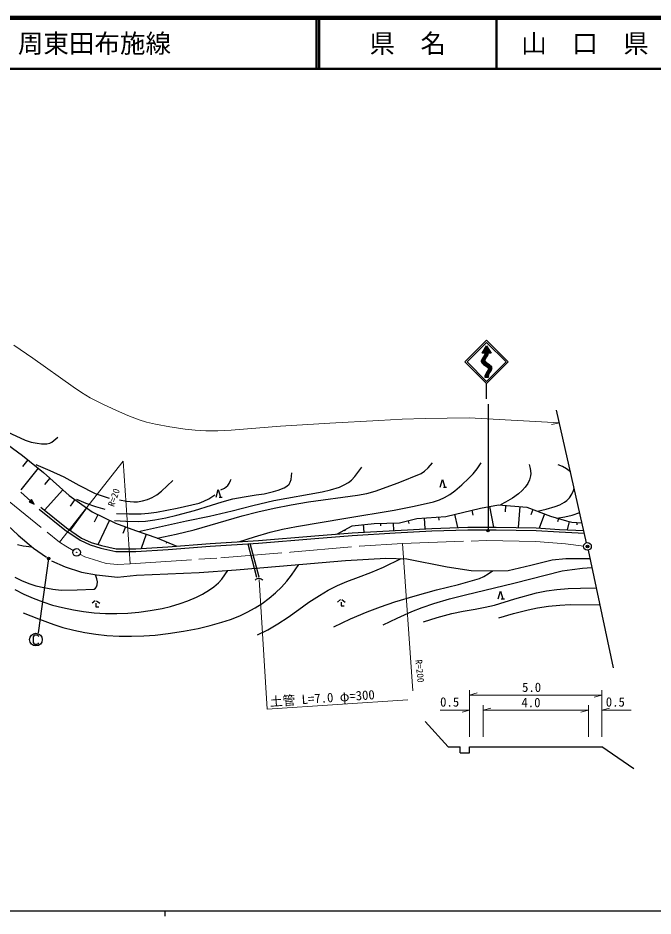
# Model space of a CAD drawing. Units: millimetres, scale not verified. Extents: x 40000 to 680000, y 20000 to 380000.
# Drawn here: x 239244 to 363711, y 204000 to 380000 of the extents above; entities that cross this region are included whole.
import ezdxf
from ezdxf.enums import TextEntityAlignment as Align

# ---------------------------------------------------------------- set-up
doc = ezdxf.new("R2010")
doc.units = ezdxf.units.MM
doc.header["$LTSCALE"] = 1000
doc.header["$PDMODE"] = 32
doc.header["$PDSIZE"] = 500
doc.linetypes.add('CHAIN', pattern=[18.5, 12, -1.5, 3.5, -1.5])
for name, color, linetype, lineweight in [('M-BGD', 7, 'Continuous', 25), ('M-BGD-EXST', 7, 'Continuous', 25), ('M-BMK', 2, 'CHAIN', 13), ('M-BMK-OTRS', 5, 'Continuous', 25), ('M-BMK-SRVR', 3, 'Continuous', 25), ('M-STR-HTXT', 7, 'Continuous', 13), ('M-STR-STRC', 7, 'Continuous', 25), ('M-TTL', 2, 'Continuous', 140), ('M-TTL-BAND', 7, 'Continuous', 25), ('M-TTL-LINE', 7, 'Continuous', 50)]:
    doc.layers.add(name, color=color, linetype=linetype, lineweight=lineweight)
doc.layers.add('M-OTRS', color=6, linetype='Continuous')
doc.layers.add('M-TTL-TXT', color=7, linetype='Continuous')
doc.styles.add('ＭＳ ゴシック', font='')
doc.styles.get('ＭＳ ゴシック').set_extended_font_data('MS Gothic')

msp = doc.modelspace()

# ---------------------------------------------------------------- linework, layer by layer
at = {"layer": 'M-BGD'}
for p, q in [((235118, 297878), (240124, 294228)), ((240124, 294228), (244246, 290939)), ((241154, 293405), (240135, 292127)), ((243216, 291761), (239829, 287515)), ((244246, 290939), (249302, 286424)), ((245510, 289810), (244420, 288589)), ((322013, 288052), (322463, 289552)), ((322463, 289552), (322913, 288052)), ((239804, 287091), (242412, 284713)), ((248038, 287553), (244458, 283545)), ((278061, 286067), (278511, 287567)), ((278511, 287567), (278961, 286067)), ((322613, 288052), (323213, 288052)), ((241888, 285623), (241457, 285151)), ((241457, 285151), (242412, 284713)), ((241877, 285552), (241527, 285168)), ((241527, 285168), (242323, 284794)), ((241867, 285481), (241597, 285185)), ((241597, 285185), (242234, 284875)), ((241856, 285410), (241667, 285203)), ((241667, 285203), (242146, 284956)), ((241845, 285338), (241737, 285220)), ((241737, 285220), (242057, 285037)), ((241834, 285267), (241807, 285237)), ((241807, 285237), (241939, 285144)), ((241939, 285144), (241834, 285267)), ((242057, 285037), (241845, 285338)), ((242146, 284956), (241856, 285410)), ((242234, 284875), (241867, 285481)), ((242323, 284794), (241877, 285552)), ((242412, 284713), (241888, 285623)), ((249302, 286424), (253780, 283209)), ((250421, 285620), (249483, 284313)), ((278661, 286067), (279261, 286067)), ((233443, 284081), (239283, 278633)), ((243430, 283730), (248436, 279705)), ((243743, 284119), (248735, 280106)), ((252661, 284013), (249486, 279590)), ((323117, 282328), (329866, 283923)), ((328179, 283524), (328414, 282531)), ((329866, 283923), (333424, 284598)), ((331645, 284260), (332413, 280212)), ((333424, 284598), (339001, 284130)), ((334819, 284481), (334710, 283192)), ((337607, 284247), (337262, 280131)), ((339001, 284130), (343602, 282351)), ((340151, 283685), (339736, 282611)), ((253780, 283209), (258345, 281001)), ((254921, 282657), (254202, 281170)), ((314037, 281039), (317412, 281898)), ((317412, 281898), (323117, 282328)), ((318838, 282006), (318997, 279892)), ((321691, 282220), (321741, 281560)), ((324805, 282727), (325415, 280143)), ((342452, 282796), (341381, 280027)), ((343602, 282351), (346731, 281431)), ((345167, 281891), (344984, 281270)), ((248735, 280106), (251677, 278081)), ((257203, 281553), (254938, 276870)), ((258345, 281001), (262271, 279528)), ((260308, 280264), (259821, 278966)), ((301733, 278854), (304712, 280487)), ((304712, 280487), (309068, 280917)), ((306890, 280702), (307035, 279226)), ((309068, 280917), (314037, 281039)), ((310310, 280947), (310322, 280488)), ((312795, 281009), (312831, 279556)), ((313139, 279574), (320359, 279966)), ((315724, 281469), (315857, 280950)), ((320359, 279966), (327391, 280212)), ((327391, 280212), (332951, 280212)), ((332951, 280212), (340795, 280065)), ((340795, 280065), (345367, 279770)), ((346731, 281431), (347774, 281185)), ((347253, 281308), (346874, 279697)), ((347774, 281185), (349811, 281052)), ((348793, 281118), (348763, 280665)), ((239283, 278633), (242289, 276118)), ((248436, 279705), (251430, 277644)), ((251677, 278081), (253571, 277229)), ((262271, 279528), (266443, 278105)), ((264357, 278816), (263398, 276004)), ((266443, 278105), (270399, 276470)), ((286358, 277585), (297402, 278505)), ((297402, 278505), (304722, 279095)), ((297443, 278007), (304756, 278596)), ((303223, 279671), (303332, 279470)), ((304722, 279095), (313139, 279574)), ((304756, 278596), (313167, 279074)), ((313167, 279074), (320382, 279467)), ((320382, 279467), (327400, 279712)), ((327400, 279712), (332946, 279712)), ((332946, 279712), (340774, 279565)), ((340774, 279565), (345338, 279271)), ((345338, 279271), (350270, 279031)), ((345367, 279770), (350155, 279537)), ((251430, 277644), (253393, 276760)), ((253393, 276760), (255455, 276122)), ((253571, 277229), (255585, 276605)), ((255585, 276605), (258505, 275935)), ((262360, 275935), (268622, 276326)), ((268421, 277288), (268300, 276995)), ((268622, 276326), (276886, 276996)), ((268658, 275828), (276921, 276498)), ((276886, 276996), (286358, 277585)), ((276921, 276498), (286394, 277087)), ((284283, 276955), (286013, 270380)), ((286504, 270429), (284784, 276987)), ((286394, 277087), (297443, 278007)), ((242289, 276118), (244866, 274339)), ((255455, 276122), (258449, 275435)), ((258449, 275435), (262375, 275435)), ((258505, 275935), (262360, 275935)), ((262375, 275435), (268658, 275828)), ((245848, 273602), (248486, 272437)), ((290517, 272584), (303425, 273664)), ((303425, 273664), (311339, 274155)), ((311339, 274155), (315450, 274032)), ((315450, 274032), (323332, 272455)), ((339775, 272762), (343921, 273787)), ((343921, 273787), (346621, 274094)), ((346621, 274094), (351365, 274036)), ((248486, 272437), (251676, 271394)), ((251676, 271394), (254621, 270842)), ((262474, 270780), (274750, 271296)), ((274750, 271296), (281989, 271848)), ((281989, 271848), (290517, 272584)), ((323332, 272455), (328057, 271719)), ((328057, 271719), (331922, 271658)), ((331922, 271658), (335296, 271719)), ((335296, 271719), (339775, 272762)), ((254621, 270842), (258732, 270412)), ((258732, 270412), (262474, 270780)), ((285705, 269791), (285855, 269971)), ((285855, 269971), (286005, 270091)), ((286005, 270091), (286215, 270181)), ((286215, 270181), (286395, 270211)), ((286395, 270211), (286515, 270211)), ((286515, 270211), (286695, 270181)), ((286695, 270181), (286905, 270091)), ((286905, 270091), (287085, 269941)), ((287085, 269941), (287205, 269791)), ((333373, 266163), (333823, 267663)), ((333823, 267663), (334273, 266163)), ((254360, 265766), (253760, 265286)), ((254660, 265766), (255260, 265286)), ((302440, 266022), (301840, 265542)), ((302740, 266022), (303340, 265542)), ((333973, 266163), (334573, 266163)), ((254510, 265286), (254510, 264566)), ((254510, 264566), (255110, 264566)), ((302590, 265542), (302590, 264822)), ((302590, 264822), (303190, 264822)), ((323552, 237182), (319046, 242127)), ((323552, 237182), (325930, 237182)), ((325930, 235955), (325930, 237182)), ((325930, 235955), (327770, 235955)), ((327770, 235955), (327770, 237182)), ((327770, 237182), (353691, 237182)), ((359946, 232846), (353691, 237182))]:
    msp.add_line(p, q, dxfattribs=at)
for points in [[(217903, 307137), (220610, 306391), (223276, 305543), (224899, 304918), (226722, 304101), (235370, 299877), (238003, 298510), (240667, 297254), (241804, 296890), (242983, 296640), (243876, 296537), (244895, 296554), (245468, 296691), (245861, 296877), (247045, 297858)], [(242755, 292486), (245519, 291315), (248237, 290047), (251182, 288436), (254354, 286830), (257134, 285871)], [(266538, 278066), (270256, 278856), (273809, 279713), (283178, 282399), (286272, 283217), (289455, 283951), (292795, 284594), (296187, 285141), (305819, 286492), (307590, 286814), (309284, 287241), (313770, 288923), (318254, 290715), (318902, 291182), (319625, 291865), (320492, 292842)], [(282532, 277348), (285580, 278332), (288653, 279219), (291102, 279795), (293851, 280334), (303486, 281955), (312970, 283573), (316903, 284336), (320703, 285189), (321835, 285575), (322840, 286032), (323867, 286643), (324845, 287346), (326241, 288511), (327612, 289789), (328430, 290664), (329226, 291671), (330032, 292848)], [(339414, 292506), (339607, 291712), (339729, 290723), (339699, 290240), (339499, 289470), (339145, 288734), (338678, 288052), (338076, 287384), (337320, 286728), (336165, 285923), (334792, 285104), (333825, 284564)], [(347539, 291059), (346726, 291645), (345959, 292071), (345089, 292430)], [(258192, 281530), (260393, 281375), (262790, 281323), (264268, 281403), (266055, 281622), (268224, 282028), (270381, 282536), (273853, 283486), (277166, 284501), (279256, 285187), (281380, 285764), (283593, 286182), (285908, 286514), (287481, 286766), (289297, 287169), (290226, 287444), (291431, 287934), (291950, 288258), (292371, 288652), (292606, 289007), (292789, 289547), (292894, 290829)], [(262839, 279334), (272307, 281460), (276814, 282390), (281217, 283400), (285277, 284469), (289368, 285430), (298864, 287136), (300485, 287524), (302245, 288071), (303166, 288473), (304014, 288976), (304611, 289452), (305294, 290166), (306614, 291978)], [(259147, 285584), (260541, 285323), (261933, 285183), (262694, 285200), (263680, 285353), (264647, 285643), (265578, 286051), (266432, 286542), (267405, 287252), (269596, 289322)], [(278990, 287501), (279725, 287884), (280347, 288366), (280645, 288784), (280898, 289334), (281003, 289610)], [(341054, 283336), (342792, 283742), (344527, 284257), (345433, 284609), (346340, 285081), (346825, 285431), (347358, 285986), (347771, 286659), (348100, 287401), (348271, 287837)], [(250711, 285680), (252568, 284932), (254444, 284285), (256271, 283762)], [(258572, 282900), (260984, 282800), (263382, 282812), (264809, 282920), (266382, 283145), (270459, 283954), (274777, 284922), (275699, 285286), (276623, 285770), (277840, 286542)], [(344833, 281989), (346416, 282244), (347888, 282592), (349348, 283090)], [(239162, 276785), (240268, 276567), (241986, 276372)], [(240286, 263433), (243257, 262228), (246260, 261121), (248051, 260558), (250180, 260005), (252339, 259567), (254519, 259236), (256687, 259006), (259085, 258858), (261486, 258817), (263887, 258881), (266125, 259049), (268703, 259358), (271671, 259821), (274556, 260379), (276896, 260924), (279207, 261572), (280917, 262144), (282718, 262864), (284169, 263549), (285753, 264415), (287108, 265272), (288503, 266293), (289729, 267331), (290881, 268450), (291952, 269646), (292841, 270784), (294275, 272899)], [(286216, 259127), (288184, 260117), (290200, 261250), (292197, 262573), (294305, 264098), (296260, 265499), (298325, 266844), (300059, 267846), (301842, 268755), (303721, 269581), (305962, 270442), (308401, 271348), (310912, 272392), (314317, 274066)], [(238600, 267974), (240391, 267079), (242228, 266278), (244105, 265569), (246025, 264955), (247962, 264444), (250117, 263987), (252094, 263668), (254197, 263434), (256396, 263310), (258597, 263290), (260798, 263369), (262953, 263557), (265129, 263860), (267490, 264301), (269141, 264680), (271059, 265238), (272569, 265766), (274233, 266469), (275421, 267065), (276811, 267905), (277625, 268501), (278525, 269298), (279195, 270034), (279798, 270851), (280367, 271724)], [(301156, 260696), (304422, 262212), (307674, 263610), (310294, 264603), (313138, 265567), (317067, 266771), (321288, 267951), (325580, 268996), (329726, 270123), (330528, 270512), (331370, 271043), (332222, 271663)], [(310852, 261044), (313545, 262378), (316456, 263701), (318479, 264491), (320751, 265257), (323828, 266148), (326937, 266943), (336459, 269265), (345924, 271628), (347879, 271942), (349867, 272154), (351731, 272303)], [(238642, 270388), (240091, 269703), (241580, 269113), (242758, 268735), (244312, 268359), (246089, 268057), (247741, 267881), (250845, 267905), (254175, 268063), (254466, 268273), (254649, 268528), (254785, 268906), (254836, 269518), (254724, 270114), (254510, 270675), (254420, 270879)], [(318713, 261669), (321388, 262513), (324280, 263310), (326502, 263772), (328873, 264159), (330842, 264509), (332625, 264926), (336643, 266151), (340884, 267326), (342849, 267710), (344830, 267989), (347076, 268177), (349475, 268268), (352574, 268303)], [(333476, 262436), (336357, 263286), (339260, 264037), (341068, 264406), (343245, 264734), (345438, 264945), (347497, 265043), (353275, 264974)]]:
    msp.add_lwpolyline(points, dxfattribs=at)
at = {"layer": 'M-BGD-EXST'}
for p, q in [((245260, 274068), (243189, 259497)), ((242368, 258923), (242218, 258723)), ((242218, 258723), (242218, 257623)), ((242568, 259073), (242368, 258923)), ((243018, 259073), (242568, 259073)), ((243218, 258923), (243018, 259073)), ((243318, 258773), (243218, 258923)), ((242218, 257623), (242368, 257423)), ((242368, 257423), (242568, 257273)), ((242568, 257273), (243018, 257273)), ((243018, 257273), (243218, 257373)), ((243218, 257373), (243318, 257523))]:
    msp.add_line(p, q, dxfattribs=at)
for centre, radius in [((245260, 274068), 250), ((245260, 274068), 150), ((245260, 274068), 50), ((242768, 258173), 1250)]:
    msp.add_circle(centre, radius, dxfattribs=at)
at = {"layer": 'M-BMK'}
for p, q in [((234425, 287664), (247374, 277295)), ((248639, 276503), (247374, 277295)), ((250093, 275645), (248639, 276503)), ((292652, 275291), (306152, 276461)), ((306152, 276461), (314588, 276997)), ((314588, 276997), (330998, 277606)), ((330998, 277606), (340738, 277376)), ((340738, 277376), (346566, 276916)), ((346566, 276916), (350116, 276512)), ((252320, 274392), (251396, 274902)), ((279002, 274217), (292652, 275291)), ((254038, 273852), (252320, 274392)), ((256541, 273116), (254038, 273852)), ((258848, 272871), (256541, 273116)), ((261254, 273001), (258848, 272871)), ((261254, 273001), (279002, 274217))]:
    msp.add_line(p, q, dxfattribs=at)
at = {"layer": 'M-BMK-OTRS'}
for p, q in [((350695, 277158), (344793, 303149)), ((351016, 275693), (355869, 252666))]:
    msp.add_line(p, q, dxfattribs=at)
at = {"layer": 'M-BMK-SRVR'}
for centre, radius in [((350862, 276427), 750), ((350862, 276427), 30), ((250739, 275264), 750), ((250739, 275264), 30)]:
    msp.add_circle(centre, radius, dxfattribs=at)
at = {"layer": 'M-OTRS'}
msp.add_point((350862, 276427), dxfattribs=at)
at = {"layer": 'M-STR-HTXT'}
for p, q in [((345359, 300659), (327651, 301655)), ((345359, 300659), (343837, 300324)), ((247374, 277295), (259874, 293170)), ((259874, 293170), (261254, 273001)), ((314588, 276997), (316611, 248136)), ((286539, 269926), (288073, 244522)), ((327770, 239144), (327770, 248292)), ((353691, 248292), (353691, 239144)), ((327770, 247292), (329270, 247712)), ((327770, 247292), (353691, 247292)), ((353691, 247292), (352191, 246872)), ((288073, 244522), (315681, 246344)), ((330431, 239144), (330431, 245347)), ((330431, 244347), (331931, 244767)), ((351045, 245347), (351045, 239144)), ((353691, 244347), (355191, 244767)), ((322000, 244347), (327770, 244347)), ((327770, 244347), (326270, 243927)), ((330431, 244347), (351045, 244347)), ((351045, 244347), (349545, 243927)), ((353691, 244347), (359437, 244347))]:
    msp.add_line(p, q, dxfattribs=at)
msp.add_lwpolyline([(238447, 315866), (242149, 313344), (250039, 307707), (251698, 306589), (253396, 305567), (255897, 304314), (258552, 303100), (260751, 302125), (262986, 301259), (264462, 300805), (266210, 300385), (269032, 299860), (272005, 299412), (273992, 299198), (276043, 299087), (278443, 299093), (281043, 299209), (290703, 299982), (300341, 300609), (309968, 301112), (314562, 301363), (319036, 301502), (327651, 301655)], dxfattribs=at)
at = {"layer": 'M-STR-STRC'}
for p, q in [((326852, 312586), (331095, 316829)), ((331095, 316829), (335338, 312586)), ((331095, 316405), (327277, 312586)), ((330195, 314318), (331095, 315718)), ((330709, 315117), (331419, 314012)), ((330786, 315237), (331448, 314208)), ((330863, 315357), (331531, 314318)), ((330940, 315478), (331686, 314318)), ((331018, 315598), (331840, 314318)), ((334913, 312586), (331095, 316405)), ((331095, 315718), (331995, 314318)), ((330745, 314318), (330195, 314318)), ((330245, 314396), (330295, 314318)), ((330319, 313318), (331932, 310811)), ((330322, 314516), (330450, 314318)), ((330400, 314636), (330604, 314318)), ((330400, 313433), (330733, 312916)), ((330477, 314756), (331209, 313617)), ((330483, 313545), (330799, 313054)), ((330554, 314876), (331287, 313737)), ((330561, 313664), (330876, 313174)), ((330631, 314997), (331359, 313864)), ((330635, 313790), (330958, 313287)), ((330697, 313933), (331042, 313396)), ((330742, 314104), (331127, 313505)), ((331995, 314318), (331445, 314318)), ((331095, 308344), (326852, 312586)), ((327277, 312586), (331095, 308768)), ((330047, 312780), (330512, 312057)), ((330094, 312949), (330792, 311863)), ((330160, 313085), (331040, 311717)), ((330237, 313205), (331299, 311555)), ((331051, 312421), (332008, 310932)), ((335338, 312586), (331095, 308344)), ((331095, 308768), (334913, 312586)), ((331299, 312276), (332078, 311063)), ((331568, 312098), (332132, 311219)), ((331912, 311802), (332117, 311484)), ((330732, 309791), (330867, 309581)), ((330758, 309991), (331022, 309581)), ((330817, 310141), (331176, 309581)), ((330887, 310272), (331331, 309581)), ((330965, 310391), (331440, 309652)), ((331047, 310504), (331440, 309892)), ((331132, 310613), (331479, 310072)), ((331215, 310723), (331541, 310216)), ((331299, 310833), (331611, 310347)), ((331379, 310949), (331690, 310465)), ((331451, 311077), (331770, 310581)), ((331499, 311244), (331852, 310695)), ((330745, 309581), (331445, 309581)), ((331095, 305344), (331095, 308344)), ((331375, 304284), (331375, 279542))]:
    msp.add_line(p, q, dxfattribs=at)
for points in [[(330745, 314318), (330699, 313936), (330493, 313563), (330239, 313209), (330045, 312731), (330164, 312406), (330457, 312102), (331045, 311714), (331497, 311215), (331062, 310526), (330734, 309731), (330745, 309581)], [(331445, 309581), (331445, 309931), (331594, 310314), (331960, 310852), (332145, 311331), (332029, 311657), (331745, 311962), (331103, 312394), (330717, 312846), (331445, 314318)]]:
    msp.add_lwpolyline(points, dxfattribs=at)
for radius in [250, 150, 50]:
    msp.add_circle((331375, 279542), radius, dxfattribs=at)
at = {"layer": 'M-TTL'}
msp.add_line((680000, 380000), (40000, 380000), dxfattribs=at)
at = {"layer": 'M-TTL-BAND'}
for p, q in [((40000, 205000), (579000, 205000)), ((268000, 205000), (268000, 204000))]:
    msp.add_line(p, q, dxfattribs=at)
at = {"layer": 'M-TTL-LINE'}
for p, q in [((297750, 380000), (297750, 370000)), ((298250, 380000), (298250, 370000)), ((333000, 380000), (333000, 370000)), ((40000, 370000), (680000, 370000))]:
    msp.add_line(p, q, dxfattribs=at)

# ---------------------------------------------------------------- texts
at = {"layer": 'M-STR-HTXT', "style": 'ＭＳ ゴシック'}
for s, height, rotation, p in [('R=20', 1320, 70.6, (258432, 283972)), ('R=200', 1320, 275.6, (316736, 254138)), ('土管 L=7.0 φ=300', 1833, 3.9, (288702, 244554))]:
    msp.add_text(s, height=height, rotation=rotation, dxfattribs=at).set_placement(p, align=Align.BOTTOM_LEFT)
for s, p in [('5.0', (338037, 247370)), ('0.5', (321980, 244494)), ('4.0', (337917, 244374)), ('0.5', (354453, 244494))]:
    msp.add_text(s, height=1833, dxfattribs=at).set_placement(p, align=Align.BOTTOM_LEFT)
at = {"layer": 'M-TTL-TXT', "style": 'ＭＳ ゴシック'}
msp.add_text('一般県道 周東田布施線', height=3666, dxfattribs=at).set_placement((216734, 375000), align=Align.MIDDLE_LEFT)
for s, p in [('県\u3000名', (315625, 375000)), ('山\u3000口\u3000県', (350375, 375000))]:
    msp.add_text(s, height=3666, dxfattribs=at).set_placement(p, align=Align.MIDDLE_CENTER)

doc.saveas('drawing.dxf')
